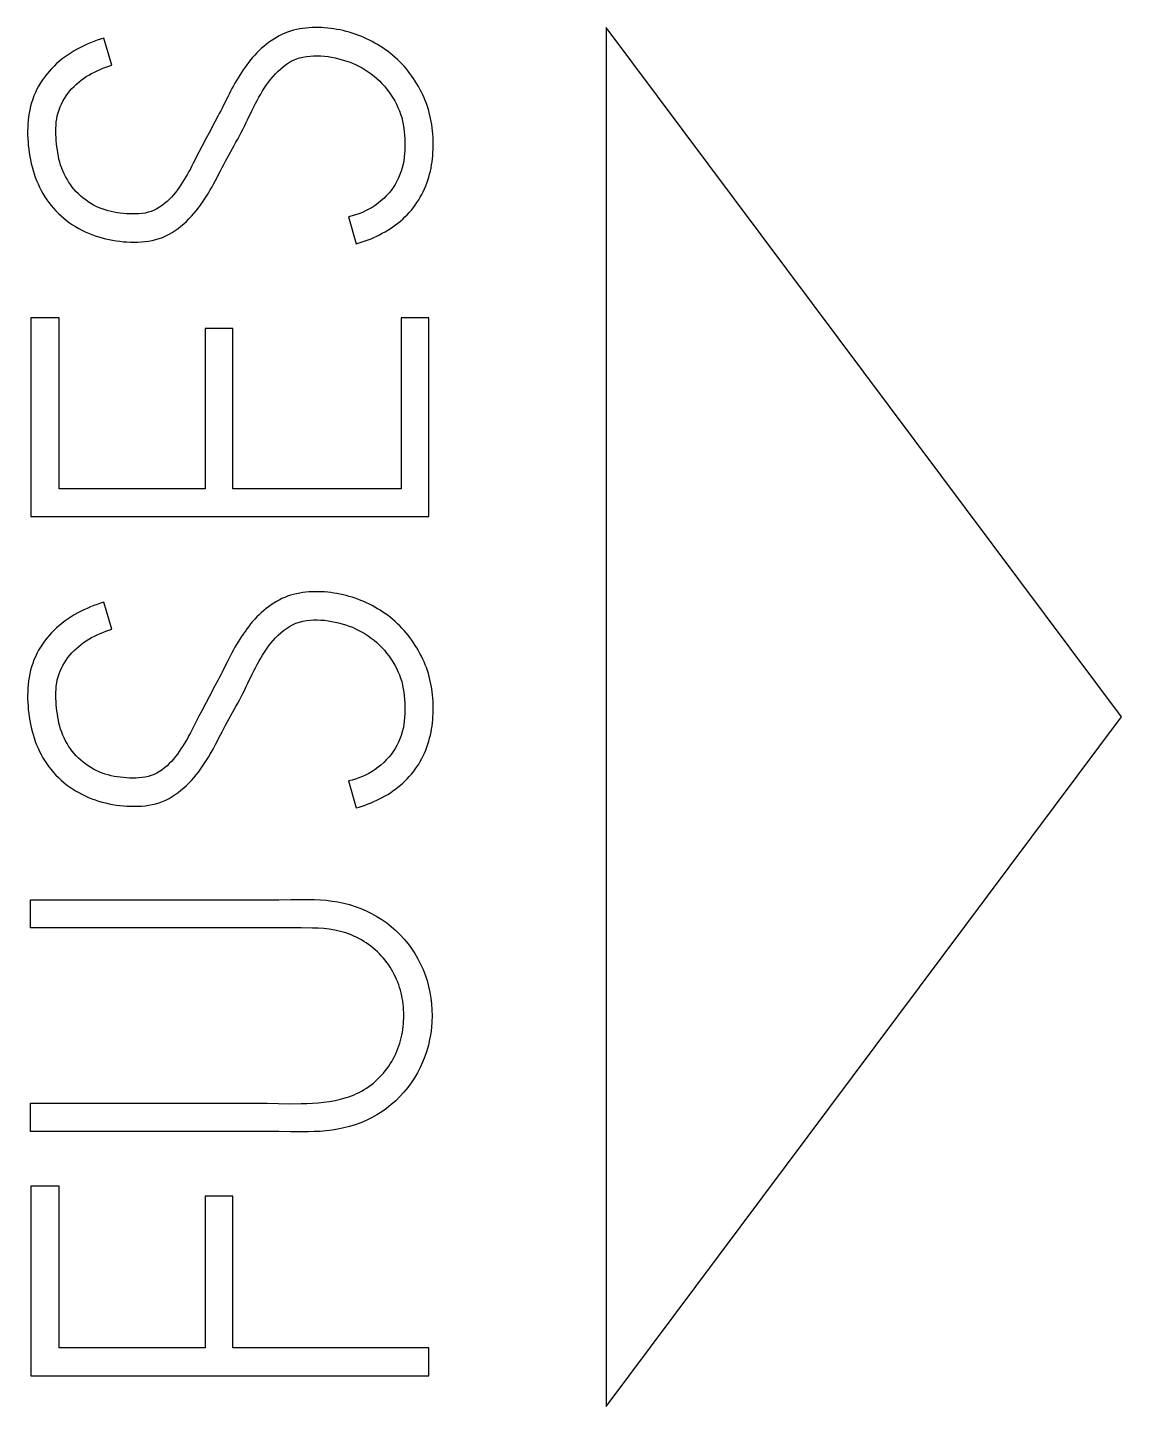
# Model space of a CAD drawing. Header units: millimetres. Extents: x 6750 to 121550, y -28210 to 66060.
# Drawn here: x 34275.93 to 34305.48, y 57203.94 to 57241.21 of the extents above; entities that cross this region are included whole.
import ezdxf

# ---------------------------------------------------------------- set-up
doc = ezdxf.new("R2010")
doc.units = ezdxf.units.MM
doc.layers.add('10000_FRONT', color=7, linetype='Continuous')
doc.layers.add('10500_FRONT_LABELING', color=7, linetype='Continuous')
doc.layers.add('DN.1. NET LIEN MANH', color=7, linetype='Continuous', lineweight=40)

# ---------------------------------------------------------------- blocks, each defined once
blk = doc.blocks.new('A$C0C6D7916')
at = {"layer": '10000_FRONT', "linetype": 'Continuous'}
for p, q in [((-1.0001, 9.9255), (-2.55, 11.9999)), ((-2.55, 11.9999), (-2.55, 7.8506)), ((-2.55, 7.8506), (-1.0001, 9.9255))]:
    blk.add_line(p, q, dxfattribs=at)
at = {"layer": '10500_FRONT_LABELING', "linetype": 'Continuous'}
for p, q in [((-4.037, 11.8868), (-4.0603, 11.9684)), ((-3.7267, 11.7164), (-3.7444, 11.6833)), ((-3.7179, 11.7329), (-3.7267, 11.7164)), ((-3.7532, 11.6668), (-3.7662, 11.6418)), ((-3.7444, 11.6833), (-3.7532, 11.6668)), ((-3.7748, 11.6252), (-3.7918, 11.5917)), ((-3.7662, 11.6418), (-3.7748, 11.6252)), ((-3.6895, 11.6074), (-3.6685, 11.6454)), ((-3.3247, 11.4308), (-3.3014, 11.3492)), ((-4.1951, 11.1262), (-4.28, 11.1262)), ((-4.28, 11.1262), (-4.28, 10.5287)), ((-4.1951, 10.6119), (-4.1951, 11.1262)), ((-3.0833, 11.1262), (-3.1665, 11.1262)), ((-3.1665, 11.1262), (-3.1665, 10.6119)), ((-3.0833, 10.5287), (-3.0833, 11.1262)), ((-3.6725, 11.0946), (-3.7557, 11.0946)), ((-3.7557, 11.0946), (-3.7557, 10.6119)), ((-3.6725, 10.6119), (-3.6725, 11.0946)), ((-3.7557, 10.6119), (-4.1951, 10.6119)), ((-3.1665, 10.6119), (-3.6725, 10.6119)), ((-4.28, 10.5287), (-3.0833, 10.5287)), ((-4.037, 10.1892), (-4.0603, 10.2707)), ((-3.7267, 10.0187), (-3.7444, 9.9857)), ((-3.7179, 10.0353), (-3.7267, 10.0187)), ((-3.7532, 9.9691), (-3.7662, 9.9442)), ((-3.7444, 9.9857), (-3.7532, 9.9691)), ((-3.7748, 9.9275), (-3.7918, 9.8941)), ((-3.7662, 9.9442), (-3.7748, 9.9275)), ((-3.6895, 9.9097), (-3.6685, 9.9477)), ((-3.3247, 9.7331), (-3.3014, 9.6516)), ((-4.2817, 9.3753), (-3.997, 9.3753)), ((-4.2817, 9.2904), (-4.2817, 9.3753)), ((-3.997, 9.3753), (-3.7835, 9.3755)), ((-4.2817, 8.6779), (-4.2817, 8.7628)), ((-4.1951, 8.5132), (-4.28, 8.5132)), ((-4.28, 8.5132), (-4.28, 7.9423)), ((-4.1951, 8.0272), (-4.1951, 8.5132)), ((-3.6725, 8.4832), (-3.7557, 8.4832)), ((-3.7557, 8.4832), (-3.7557, 8.0272)), ((-3.6725, 8.0272), (-3.6725, 8.4832)), ((-3.7557, 8.0272), (-4.1951, 8.0272)), ((-3.0833, 8.0272), (-3.6725, 8.0272)), ((-3.0833, 7.9423), (-3.0833, 8.0272)), ((-4.28, 7.9423), (-3.0833, 7.9423))]:
    blk.add_line(p, q, dxfattribs=at)
for points in [[(-3.3014, 11.3492), (-3.2924, 11.3519), (-3.2835, 11.3548), (-3.2747, 11.3579), (-3.2659, 11.3612), (-3.2571, 11.3647), (-3.2485, 11.3684), (-3.2399, 11.3723), (-3.2315, 11.3765), (-3.2231, 11.3808), (-3.2149, 11.3854), (-3.2068, 11.3902), (-3.1989, 11.3952), (-3.1911, 11.4004), (-3.1835, 11.4059), (-3.176, 11.4116), (-3.1688, 11.4176), (-3.1617, 11.4238), (-3.1549, 11.4302), (-3.1483, 11.4369), (-3.1419, 11.4438), (-3.1357, 11.4509), (-3.1298, 11.4582), (-3.1242, 11.4657), (-3.1188, 11.4734), (-3.1137, 11.4813), (-3.1089, 11.4894), (-3.1043, 11.4976), (-3.1001, 11.506), (-3.0961, 11.5145), (-3.0925, 11.5232), (-3.0891, 11.5319), (-3.0861, 11.5408), (-3.0833, 11.5498), (-3.0808, 11.5589), (-3.0786, 11.568), (-3.0766, 11.5772), (-3.075, 11.5864), (-3.0735, 11.5957), (-3.0724, 11.605), (-3.0714, 11.6144), (-3.0708, 11.6237), (-3.0703, 11.6331), (-3.0701, 11.6425), (-3.07, 11.6519), (-3.0702, 11.6613), (-3.0706, 11.6706), (-3.0712, 11.68), (-3.072, 11.6893), (-3.0731, 11.6987), (-3.0744, 11.708), (-3.0759, 11.7172), (-3.0777, 11.7264), (-3.0797, 11.7356), (-3.0821, 11.7447), (-3.0846, 11.7537), (-3.0875, 11.7626), (-3.0906, 11.7715), (-3.094, 11.7803), (-3.0976, 11.7889), (-3.1014, 11.7975), (-3.1055, 11.8059), (-3.1098, 11.8143), (-3.1143, 11.8225), (-3.119, 11.8306), (-3.124, 11.8386), (-3.1291, 11.8464), (-3.1344, 11.8542), (-3.1399, 11.8618), (-3.1457, 11.8692), (-3.1516, 11.8764), (-3.1577, 11.8835), (-3.1641, 11.8904), (-3.1706, 11.8972), (-3.1774, 11.9037), (-3.1843, 11.91), (-3.1914, 11.9162), (-3.1986, 11.9221), (-3.206, 11.9279), (-3.2136, 11.9334), (-3.2213, 11.9388), (-3.2292, 11.9439), (-3.2371, 11.9488), (-3.2453, 11.9535), (-3.2535, 11.958), (-3.2619, 11.9623), (-3.2703, 11.9663), (-3.2789, 11.9701), (-3.2876, 11.9737), (-3.2963, 11.9771), (-3.3052, 11.9803), (-3.3141, 11.9832), (-3.323, 11.9859), (-3.3321, 11.9884), (-3.3412, 11.9907), (-3.3503, 11.9927), (-3.3596, 11.9945), (-3.3688, 11.996), (-3.3781, 11.9973), (-3.3874, 11.9984), (-3.3968, 11.9991), (-3.4061, 11.9997), (-3.4155, 12), (-3.4249, 12), (-3.4343, 11.9997), (-3.4437, 11.9992), (-3.453, 11.9984), (-3.4623, 11.9973), (-3.4716, 11.9959), (-3.4808, 11.9941), (-3.4899, 11.9919), (-3.499, 11.9893), (-3.5079, 11.9863), (-3.5166, 11.9829), (-3.5252, 11.9791), (-3.5336, 11.9749), (-3.5418, 11.9703), (-3.5498, 11.9654), (-3.5576, 11.9602), (-3.5652, 11.9547), (-3.5726, 11.949), (-3.5799, 11.943), (-3.587, 11.9369), (-3.5938, 11.9305), (-3.6005, 11.9239), (-3.6069, 11.917), (-3.6131, 11.91), (-3.6191, 11.9028), (-3.6249, 11.8954), (-3.6306, 11.888), (-3.6361, 11.8804), (-3.6414, 11.8727), (-3.6467, 11.8649), (-3.6518, 11.857), (-3.6568, 11.8491), (-3.6616, 11.841), (-3.6663, 11.8329), (-3.6709, 11.8247), (-3.6753, 11.8165), (-3.6797, 11.8082), (-3.684, 11.7998), (-3.6882, 11.7915), (-3.6966, 11.7747)], [(-4.0603, 11.9684), (-4.0706, 11.9651), (-4.0809, 11.9617), (-4.0911, 11.9579), (-4.1012, 11.9539), (-4.1113, 11.9497), (-4.1212, 11.9452), (-4.1309, 11.9404), (-4.1406, 11.9353), (-4.15, 11.9299), (-4.1593, 11.9243), (-4.1684, 11.9183), (-4.1773, 11.9121), (-4.186, 11.9055), (-4.1944, 11.8987), (-4.2026, 11.8915), (-4.2105, 11.884), (-4.2181, 11.8762), (-4.2254, 11.8682), (-4.2324, 11.8598), (-4.239, 11.8512), (-4.2453, 11.8424), (-4.2513, 11.8332), (-4.2568, 11.8239), (-4.2619, 11.8143), (-4.2666, 11.8045), (-4.2709, 11.7944), (-4.2747, 11.7843), (-4.2781, 11.7739), (-4.2811, 11.7634), (-4.2836, 11.7529), (-4.2856, 11.7422), (-4.2872, 11.7314), (-4.2885, 11.7206), (-4.2893, 11.7098), (-4.2898, 11.6989), (-4.29, 11.688), (-4.2899, 11.6772), (-4.2895, 11.6663), (-4.2888, 11.6555), (-4.2879, 11.6447), (-4.2867, 11.6339), (-4.2852, 11.6231), (-4.2835, 11.6124), (-4.2815, 11.6017), (-4.2792, 11.5911), (-4.2766, 11.5806), (-4.2736, 11.5701), (-4.2704, 11.5597), (-4.2668, 11.5495), (-4.2629, 11.5393), (-4.2587, 11.5293), (-4.2541, 11.5195), (-4.2492, 11.5098), (-4.2439, 11.5003), (-4.2383, 11.491), (-4.2323, 11.4819), (-4.226, 11.4731), (-4.2193, 11.4645), (-4.2123, 11.4562), (-4.205, 11.4482), (-4.1973, 11.4405), (-4.1894, 11.4331), (-4.1811, 11.426), (-4.1726, 11.4192), (-4.1639, 11.4128), (-4.1549, 11.4067), (-4.1457, 11.4009), (-4.1363, 11.3955), (-4.1267, 11.3904), (-4.1169, 11.3856), (-4.107, 11.3812), (-4.097, 11.3771), (-4.0868, 11.3733), (-4.0765, 11.3699), (-4.066, 11.3668), (-4.0555, 11.3641), (-4.0449, 11.3618), (-4.0342, 11.3598), (-4.0235, 11.3581), (-4.0127, 11.3567), (-4.0019, 11.3556), (-3.9911, 11.3549), (-3.9802, 11.3544), (-3.9694, 11.3542), (-3.9585, 11.3544), (-3.9477, 11.3549), (-3.9368, 11.3559), (-3.9261, 11.3573), (-3.9154, 11.3592), (-3.9048, 11.3617), (-3.8944, 11.3648), (-3.8842, 11.3685), (-3.8742, 11.3729), (-3.8645, 11.3778), (-3.8551, 11.3833), (-3.846, 11.3893), (-3.8372, 11.3956), (-3.8287, 11.4023), (-3.8204, 11.4093), (-3.8123, 11.4166), (-3.8046, 11.4242), (-3.7971, 11.4321), (-3.79, 11.4403), (-3.783, 11.4486), (-3.7764, 11.4572), (-3.7699, 11.4659), (-3.7636, 11.4748), (-3.7576, 11.4838), (-3.7516, 11.4929), (-3.7459, 11.5021), (-3.7404, 11.5115), (-3.7351, 11.5209), (-3.7299, 11.5305), (-3.7248, 11.5401), (-3.7099, 11.569)], [(-3.6144, 11.7518), (-3.6097, 11.7616), (-3.6048, 11.7713), (-3.5998, 11.7809), (-3.5945, 11.7904), (-3.589, 11.7998), (-3.5834, 11.8091), (-3.5776, 11.8182), (-3.5715, 11.8272), (-3.5652, 11.8361), (-3.5586, 11.8447), (-3.5517, 11.8531), (-3.5444, 11.8611), (-3.5367, 11.8688), (-3.5287, 11.8761), (-3.5203, 11.8831), (-3.5116, 11.8895), (-3.5025, 11.8954), (-3.4929, 11.9005), (-3.4829, 11.9049), (-3.4726, 11.9084), (-3.4621, 11.911), (-3.4514, 11.913), (-3.4406, 11.9143), (-3.4298, 11.915), (-3.4189, 11.9151), (-3.408, 11.9147), (-3.3972, 11.9138), (-3.3864, 11.9125), (-3.3757, 11.9107), (-3.3651, 11.9085), (-3.3545, 11.9061), (-3.344, 11.9033), (-3.3336, 11.9001), (-3.3233, 11.8966), (-3.3132, 11.8927), (-3.3033, 11.8884), (-3.2935, 11.8836), (-3.284, 11.8784), (-3.2746, 11.8728), (-3.2655, 11.8669), (-3.2567, 11.8606), (-3.2481, 11.8539), (-3.2398, 11.8468), (-3.2319, 11.8395), (-3.2243, 11.8317), (-3.217, 11.8236), (-3.2101, 11.8152), (-3.2035, 11.8066), (-3.1973, 11.7977), (-3.1914, 11.7886), (-3.1859, 11.7792), (-3.1807, 11.7697), (-3.176, 11.7598), (-3.1718, 11.7498), (-3.1681, 11.7396), (-3.1649, 11.7292), (-3.1623, 11.7187), (-3.16, 11.708), (-3.1583, 11.6973), (-3.1569, 11.6866), (-3.1559, 11.6758), (-3.1552, 11.6649), (-3.1549, 11.6541)], [(-4.039, 11.4462), (-4.0481, 11.4484), (-4.0571, 11.451), (-4.066, 11.4541), (-4.0747, 11.4576), (-4.0833, 11.4615), (-4.0916, 11.4658), (-4.0997, 11.4705), (-4.1076, 11.4756), (-4.1152, 11.4811), (-4.1226, 11.4868), (-4.1298, 11.4928), (-4.1368, 11.4992), (-4.1435, 11.5058), (-4.1498, 11.5127), (-4.1557, 11.5199), (-4.1613, 11.5275), (-4.1666, 11.5353), (-4.1715, 11.5433), (-4.176, 11.5515), (-4.1802, 11.5599), (-4.184, 11.5685), (-4.1875, 11.5772), (-4.1906, 11.586), (-4.1933, 11.595), (-4.1956, 11.6041), (-4.1975, 11.6133), (-4.199, 11.6225), (-4.2004, 11.6318), (-4.2016, 11.6411), (-4.2026, 11.6504), (-4.2036, 11.6598), (-4.2043, 11.6691), (-4.2048, 11.6785), (-4.2051, 11.6878), (-4.205, 11.6972), (-4.2045, 11.7066), (-4.2037, 11.7159), (-4.2024, 11.7252), (-4.2006, 11.7345), (-4.1984, 11.7436), (-4.1955, 11.7525), (-4.1922, 11.7613), (-4.1883, 11.7698), (-4.184, 11.7781), (-4.1792, 11.7862), (-4.1741, 11.7941), (-4.1687, 11.8017), (-4.1629, 11.8091), (-4.1567, 11.8162), (-4.1502, 11.823), (-4.1434, 11.8294), (-4.1363, 11.8356), (-4.129, 11.8414), (-4.1215, 11.847), (-4.1137, 11.8523), (-4.1057, 11.8572), (-4.0976, 11.8618), (-4.0892, 11.8661), (-4.0808, 11.8701), (-4.0722, 11.874), (-4.0636, 11.8776), (-4.0548, 11.881), (-4.046, 11.8841), (-4.037, 11.8868)], [(-3.6966, 11.7747), (-3.705, 11.7579), (-3.7092, 11.7496), (-3.7135, 11.7413), (-3.7179, 11.7329)], [(-3.6685, 11.6454), (-3.6633, 11.6549), (-3.6581, 11.6645), (-3.6531, 11.674), (-3.648, 11.6837), (-3.643, 11.6933), (-3.6381, 11.703), (-3.6333, 11.7127), (-3.6285, 11.7224), (-3.6144, 11.7518)], [(-3.1549, 11.6541), (-3.155, 11.6431), (-3.1553, 11.6322), (-3.1561, 11.6212), (-3.1572, 11.6103), (-3.1588, 11.5994), (-3.1608, 11.5887), (-3.1634, 11.578), (-3.1664, 11.5676), (-3.17, 11.5573), (-3.1742, 11.5473), (-3.179, 11.5376), (-3.1844, 11.5281), (-3.1903, 11.519), (-3.1968, 11.5101), (-3.2037, 11.5016), (-3.2111, 11.4935), (-3.2189, 11.4857), (-3.2272, 11.4784), (-3.2357, 11.4714), (-3.2447, 11.4649), (-3.2539, 11.4589), (-3.2634, 11.4533), (-3.2732, 11.4482), (-3.2832, 11.4436), (-3.2933, 11.4396), (-3.3037, 11.4361), (-3.3141, 11.4331), (-3.3247, 11.4308)], [(-3.7918, 11.5917), (-3.796, 11.5834), (-3.8004, 11.5751), (-3.8048, 11.5668), (-3.8094, 11.5586), (-3.8141, 11.5505), (-3.8189, 11.5425), (-3.8239, 11.5345), (-3.8289, 11.5266), (-3.8341, 11.5188), (-3.8396, 11.5112), (-3.8452, 11.5037), (-3.8511, 11.4964), (-3.8573, 11.4894), (-3.8639, 11.4826), (-3.8707, 11.4762), (-3.8778, 11.4701), (-3.8853, 11.4644), (-3.893, 11.4591), (-3.9011, 11.4544), (-3.9096, 11.4502), (-3.9183, 11.4468), (-3.9273, 11.444), (-3.9364, 11.4419), (-3.9457, 11.4405), (-3.955, 11.4396), (-3.9644, 11.4392), (-3.9738, 11.4391), (-3.9832, 11.4393), (-3.9925, 11.4398), (-4.0019, 11.4405), (-4.0112, 11.4415), (-4.0205, 11.4428), (-4.0298, 11.4443), (-4.039, 11.4462)], [(-3.7099, 11.569), (-3.7049, 11.5786), (-3.6998, 11.5883), (-3.6947, 11.5978), (-3.6895, 11.6074)], [(-3.3014, 9.6516), (-3.2924, 9.6543), (-3.2835, 9.6572), (-3.2747, 9.6603), (-3.2659, 9.6636), (-3.2571, 9.6671), (-3.2485, 9.6708), (-3.2399, 9.6747), (-3.2315, 9.6788), (-3.2231, 9.6832), (-3.2149, 9.6877), (-3.2068, 9.6925), (-3.1989, 9.6975), (-3.1911, 9.7028), (-3.1835, 9.7083), (-3.176, 9.714), (-3.1688, 9.7199), (-3.1617, 9.7261), (-3.1549, 9.7326), (-3.1483, 9.7392), (-3.1419, 9.7461), (-3.1357, 9.7532), (-3.1298, 9.7605), (-3.1242, 9.7681), (-3.1188, 9.7758), (-3.1137, 9.7837), (-3.1089, 9.7917), (-3.1043, 9.8), (-3.1001, 9.8083), (-3.0961, 9.8169), (-3.0925, 9.8255), (-3.0891, 9.8343), (-3.0861, 9.8432), (-3.0833, 9.8522), (-3.0808, 9.8612), (-3.0786, 9.8703), (-3.0766, 9.8795), (-3.075, 9.8888), (-3.0735, 9.8981), (-3.0724, 9.9074), (-3.0714, 9.9167), (-3.0708, 9.9261), (-3.0703, 9.9355), (-3.0701, 9.9448), (-3.07, 9.9542), (-3.0702, 9.9636), (-3.0706, 9.973), (-3.0712, 9.9824), (-3.072, 9.9917), (-3.0731, 10.001), (-3.0744, 10.0103), (-3.0759, 10.0196), (-3.0777, 10.0288), (-3.0797, 10.0379), (-3.0821, 10.047), (-3.0846, 10.0561), (-3.0875, 10.065), (-3.0906, 10.0738), (-3.094, 10.0826), (-3.0976, 10.0913), (-3.1014, 10.0998), (-3.1055, 10.1083), (-3.1098, 10.1166), (-3.1143, 10.1248), (-3.119, 10.133), (-3.124, 10.1409), (-3.1291, 10.1488), (-3.1344, 10.1565), (-3.1399, 10.1641), (-3.1457, 10.1715), (-3.1516, 10.1788), (-3.1577, 10.1859), (-3.1641, 10.1928), (-3.1706, 10.1995), (-3.1774, 10.2061), (-3.1843, 10.2124), (-3.1914, 10.2186), (-3.1986, 10.2245), (-3.206, 10.2303), (-3.2136, 10.2358), (-3.2213, 10.2411), (-3.2292, 10.2463), (-3.2371, 10.2512), (-3.2453, 10.2559), (-3.2535, 10.2604), (-3.2619, 10.2646), (-3.2703, 10.2687), (-3.2789, 10.2725), (-3.2876, 10.2761), (-3.2963, 10.2795), (-3.3052, 10.2826), (-3.3141, 10.2856), (-3.323, 10.2883), (-3.3321, 10.2908), (-3.3412, 10.293), (-3.3503, 10.2951), (-3.3596, 10.2968), (-3.3688, 10.2984), (-3.3781, 10.2997), (-3.3874, 10.3007), (-3.3968, 10.3015), (-3.4061, 10.302), (-3.4155, 10.3023), (-3.4249, 10.3023), (-3.4343, 10.3021), (-3.4437, 10.3016), (-3.453, 10.3008), (-3.4623, 10.2997), (-3.4716, 10.2982), (-3.4808, 10.2964), (-3.4899, 10.2942), (-3.499, 10.2917), (-3.5079, 10.2887), (-3.5166, 10.2853), (-3.5252, 10.2814), (-3.5336, 10.2772), (-3.5418, 10.2727), (-3.5498, 10.2678), (-3.5576, 10.2625), (-3.5652, 10.2571), (-3.5726, 10.2513), (-3.5799, 10.2454), (-3.587, 10.2392), (-3.5938, 10.2328), (-3.6005, 10.2262), (-3.6069, 10.2194), (-3.6131, 10.2124), (-3.6191, 10.2052), (-3.6249, 10.1978), (-3.6306, 10.1903), (-3.6361, 10.1827), (-3.6414, 10.175), (-3.6467, 10.1672), (-3.6518, 10.1594), (-3.6568, 10.1514), (-3.6616, 10.1434), (-3.6663, 10.1353), (-3.6709, 10.1271), (-3.6753, 10.1188), (-3.6797, 10.1105), (-3.684, 10.1022), (-3.6882, 10.0938), (-3.6966, 10.077)], [(-4.0603, 10.2707), (-4.0706, 10.2675), (-4.0809, 10.264), (-4.0911, 10.2603), (-4.1012, 10.2563), (-4.1113, 10.252), (-4.1212, 10.2475), (-4.1309, 10.2427), (-4.1406, 10.2376), (-4.15, 10.2323), (-4.1593, 10.2266), (-4.1684, 10.2207), (-4.1773, 10.2144), (-4.186, 10.2079), (-4.1944, 10.201), (-4.2026, 10.1938), (-4.2105, 10.1864), (-4.2181, 10.1786), (-4.2254, 10.1705), (-4.2324, 10.1622), (-4.239, 10.1536), (-4.2453, 10.1447), (-4.2513, 10.1356), (-4.2568, 10.1262), (-4.2619, 10.1166), (-4.2666, 10.1068), (-4.2709, 10.0968), (-4.2747, 10.0866), (-4.2781, 10.0763), (-4.2811, 10.0658), (-4.2836, 10.0552), (-4.2856, 10.0445), (-4.2872, 10.0338), (-4.2885, 10.023), (-4.2893, 10.0121), (-4.2898, 10.0013), (-4.29, 9.9904), (-4.2899, 9.9795), (-4.2895, 9.9687), (-4.2888, 9.9579), (-4.2879, 9.947), (-4.2867, 9.9362), (-4.2852, 9.9255), (-4.2835, 9.9147), (-4.2815, 9.9041), (-4.2792, 9.8935), (-4.2766, 9.8829), (-4.2736, 9.8725), (-4.2704, 9.8621), (-4.2668, 9.8518), (-4.2629, 9.8417), (-4.2587, 9.8317), (-4.2541, 9.8218), (-4.2492, 9.8122), (-4.2439, 9.8027), (-4.2383, 9.7934), (-4.2323, 9.7843), (-4.226, 9.7754), (-4.2193, 9.7669), (-4.2123, 9.7586), (-4.205, 9.7506), (-4.1973, 9.7429), (-4.1894, 9.7355), (-4.1811, 9.7284), (-4.1726, 9.7216), (-4.1639, 9.7152), (-4.1549, 9.7091), (-4.1457, 9.7033), (-4.1363, 9.6978), (-4.1267, 9.6927), (-4.1169, 9.688), (-4.107, 9.6835), (-4.097, 9.6794), (-4.0868, 9.6757), (-4.0765, 9.6723), (-4.066, 9.6692), (-4.0555, 9.6665), (-4.0449, 9.6642), (-4.0342, 9.6621), (-4.0235, 9.6604), (-4.0127, 9.6591), (-4.0019, 9.658), (-3.9911, 9.6572), (-3.9802, 9.6567), (-3.9694, 9.6566), (-3.9585, 9.6567), (-3.9477, 9.6573), (-3.9368, 9.6582), (-3.9261, 9.6596), (-3.9154, 9.6615), (-3.9048, 9.664), (-3.8944, 9.6671), (-3.8842, 9.6709), (-3.8742, 9.6752), (-3.8645, 9.6802), (-3.8551, 9.6857), (-3.846, 9.6916), (-3.8372, 9.698), (-3.8287, 9.7047), (-3.8204, 9.7117), (-3.8123, 9.719), (-3.8046, 9.7266), (-3.7971, 9.7345), (-3.79, 9.7426), (-3.783, 9.751), (-3.7764, 9.7596), (-3.7699, 9.7683), (-3.7636, 9.7772), (-3.7576, 9.7862), (-3.7516, 9.7953), (-3.7459, 9.8045), (-3.7404, 9.8138), (-3.7351, 9.8233), (-3.7299, 9.8328), (-3.7248, 9.8424), (-3.7099, 9.8714)], [(-3.6144, 10.0542), (-3.6097, 10.0639), (-3.6048, 10.0736), (-3.5998, 10.0832), (-3.5945, 10.0927), (-3.589, 10.1021), (-3.5834, 10.1114), (-3.5776, 10.1206), (-3.5715, 10.1296), (-3.5652, 10.1384), (-3.5586, 10.1471), (-3.5517, 10.1554), (-3.5444, 10.1635), (-3.5367, 10.1711), (-3.5287, 10.1785), (-3.5203, 10.1854), (-3.5116, 10.1919), (-3.5025, 10.1977), (-3.4929, 10.2029), (-3.4829, 10.2072), (-3.4726, 10.2107), (-3.4621, 10.2134), (-3.4514, 10.2153), (-3.4406, 10.2166), (-3.4298, 10.2173), (-3.4189, 10.2175), (-3.408, 10.2171), (-3.3972, 10.2162), (-3.3864, 10.2148), (-3.3757, 10.213), (-3.3651, 10.2109), (-3.3545, 10.2084), (-3.344, 10.2056), (-3.3336, 10.2025), (-3.3233, 10.199), (-3.3132, 10.1951), (-3.3033, 10.1907), (-3.2935, 10.1859), (-3.284, 10.1807), (-3.2746, 10.1752), (-3.2655, 10.1692), (-3.2567, 10.1629), (-3.2481, 10.1562), (-3.2398, 10.1492), (-3.2319, 10.1418), (-3.2243, 10.1341), (-3.217, 10.126), (-3.2101, 10.1176), (-3.2035, 10.1089), (-3.1973, 10.1001), (-3.1914, 10.0909), (-3.1859, 10.0816), (-3.1807, 10.072), (-3.176, 10.0622), (-3.1718, 10.0522), (-3.1681, 10.042), (-3.1649, 10.0316), (-3.1623, 10.021), (-3.16, 10.0104), (-3.1583, 9.9997), (-3.1569, 9.9889), (-3.1559, 9.9781), (-3.1552, 9.9673), (-3.1549, 9.9564)], [(-4.039, 9.7486), (-4.0481, 9.7508), (-4.0571, 9.7534), (-4.066, 9.7564), (-4.0747, 9.7599), (-4.0833, 9.7638), (-4.0916, 9.7682), (-4.0997, 9.7729), (-4.1076, 9.778), (-4.1152, 9.7834), (-4.1226, 9.7892), (-4.1298, 9.7952), (-4.1368, 9.8015), (-4.1435, 9.8081), (-4.1498, 9.815), (-4.1557, 9.8223), (-4.1613, 9.8298), (-4.1666, 9.8376), (-4.1715, 9.8456), (-4.176, 9.8539), (-4.1802, 9.8623), (-4.184, 9.8708), (-4.1875, 9.8795), (-4.1906, 9.8884), (-4.1933, 9.8974), (-4.1956, 9.9065), (-4.1975, 9.9156), (-4.199, 9.9249), (-4.2004, 9.9342), (-4.2016, 9.9435), (-4.2026, 9.9528), (-4.2036, 9.9621), (-4.2043, 9.9715), (-4.2048, 9.9808), (-4.2051, 9.9902), (-4.205, 9.9996), (-4.2045, 10.009), (-4.2037, 10.0183), (-4.2024, 10.0276), (-4.2006, 10.0368), (-4.1984, 10.0459), (-4.1955, 10.0549), (-4.1922, 10.0636), (-4.1883, 10.0722), (-4.184, 10.0805), (-4.1792, 10.0886), (-4.1741, 10.0965), (-4.1687, 10.1041), (-4.1629, 10.1115), (-4.1567, 10.1186), (-4.1502, 10.1253), (-4.1434, 10.1318), (-4.1363, 10.1379), (-4.129, 10.1438), (-4.1215, 10.1493), (-4.1137, 10.1546), (-4.1057, 10.1596), (-4.0976, 10.1642), (-4.0892, 10.1685), (-4.0808, 10.1725), (-4.0722, 10.1763), (-4.0636, 10.1799), (-4.0548, 10.1833), (-4.046, 10.1864), (-4.037, 10.1892)], [(-3.6966, 10.077), (-3.705, 10.0603), (-3.7092, 10.0519), (-3.7135, 10.0436), (-3.7179, 10.0353)], [(-3.6685, 9.9477), (-3.6633, 9.9573), (-3.6581, 9.9668), (-3.6531, 9.9764), (-3.648, 9.986), (-3.643, 9.9957), (-3.6381, 10.0053), (-3.6333, 10.015), (-3.6285, 10.0248), (-3.6144, 10.0542)], [(-3.1549, 9.9564), (-3.155, 9.9455), (-3.1553, 9.9345), (-3.1561, 9.9236), (-3.1572, 9.9126), (-3.1588, 9.9018), (-3.1608, 9.891), (-3.1634, 9.8804), (-3.1664, 9.87), (-3.17, 9.8597), (-3.1742, 9.8497), (-3.179, 9.8399), (-3.1844, 9.8305), (-3.1903, 9.8213), (-3.1968, 9.8125), (-3.2037, 9.804), (-3.2111, 9.7959), (-3.2189, 9.7881), (-3.2272, 9.7807), (-3.2357, 9.7738), (-3.2447, 9.7673), (-3.2539, 9.7613), (-3.2634, 9.7557), (-3.2732, 9.7506), (-3.2832, 9.746), (-3.2933, 9.742), (-3.3037, 9.7384), (-3.3141, 9.7355), (-3.3247, 9.7331)], [(-3.7918, 9.8941), (-3.796, 9.8857), (-3.8004, 9.8774), (-3.8048, 9.8692), (-3.8094, 9.861), (-3.8141, 9.8529), (-3.8189, 9.8448), (-3.8239, 9.8369), (-3.8289, 9.829), (-3.8341, 9.8212), (-3.8396, 9.8135), (-3.8452, 9.806), (-3.8511, 9.7988), (-3.8573, 9.7917), (-3.8639, 9.785), (-3.8707, 9.7786), (-3.8778, 9.7725), (-3.8853, 9.7667), (-3.893, 9.7615), (-3.9011, 9.7567), (-3.9096, 9.7526), (-3.9183, 9.7491), (-3.9273, 9.7464), (-3.9364, 9.7443), (-3.9457, 9.7428), (-3.955, 9.742), (-3.9644, 9.7415), (-3.9738, 9.7414), (-3.9832, 9.7416), (-3.9925, 9.7421), (-4.0019, 9.7429), (-4.0112, 9.7439), (-4.0205, 9.7452), (-4.0298, 9.7467), (-4.039, 9.7486)], [(-3.7099, 9.8714), (-3.7049, 9.881), (-3.6998, 9.8906), (-3.6947, 9.9002), (-3.6895, 9.9097)], [(-3.7835, 9.3755), (-3.7479, 9.3754), (-3.7123, 9.3753)], [(-3.7123, 9.3753), (-3.6413, 9.3749), (-3.6057, 9.3748), (-3.5701, 9.3748), (-3.5345, 9.3751), (-3.4987, 9.3757), (-3.463, 9.3762), (-3.4451, 9.3762), (-3.4273, 9.3758), (-3.4095, 9.3749), (-3.3918, 9.3736), (-3.3742, 9.3715), (-3.3566, 9.3687), (-3.3392, 9.3651), (-3.3219, 9.3606), (-3.3048, 9.3552), (-3.288, 9.349), (-3.2714, 9.3419), (-3.2553, 9.334), (-3.2396, 9.3253), (-3.2244, 9.3157), (-3.2097, 9.3054), (-3.1956, 9.2943), (-3.1821, 9.2824), (-3.1693, 9.2698), (-3.1572, 9.2566), (-3.1458, 9.2427), (-3.1352, 9.2283), (-3.1253, 9.2133), (-3.1163, 9.1978), (-3.1081, 9.1819), (-3.1007, 9.1656), (-3.0943, 9.1489), (-3.0887, 9.1319), (-3.084, 9.1147), (-3.0801, 9.0972), (-3.0771, 9.0796), (-3.075, 9.0618), (-3.0738, 9.044), (-3.0735, 9.0261), (-3.074, 9.0082), (-3.0754, 8.9904), (-3.0776, 8.9727), (-3.0807, 8.9551), (-3.0847, 8.9377), (-3.0896, 8.9206), (-3.0953, 8.9036), (-3.1018, 8.887), (-3.1092, 8.8708), (-3.1174, 8.8549), (-3.1264, 8.8395), (-3.1362, 8.8246), (-3.1468, 8.8102), (-3.1581, 8.7963), (-3.1701, 8.7831), (-3.1828, 8.7705), (-3.1962, 8.7587), (-3.2103, 8.7476), (-3.2249, 8.7372), (-3.24, 8.7277), (-3.2556, 8.719), (-3.2716, 8.7111), (-3.2881, 8.7041), (-3.3049, 8.6981), (-3.322, 8.6929), (-3.3393, 8.6885), (-3.3568, 8.6848), (-3.3744, 8.682), (-3.3921, 8.6798), (-3.4098, 8.6784), (-3.4276, 8.6775), (-3.4454, 8.677), (-3.4632, 8.6769), (-3.4988, 8.6774), (-3.5344, 8.6781), (-3.57, 8.6784), (-3.6056, 8.6784), (-3.6768, 8.678)], [(-3.671, 9.2904), (-3.7388, 9.2904), (-4.2817, 9.2904)], [(-3.6709, 8.7633), (-3.637, 8.7634), (-3.6031, 8.7632), (-3.5692, 8.7628), (-3.5354, 8.7621), (-3.5016, 8.7616), (-3.4676, 8.7617), (-3.4506, 8.7622), (-3.4335, 8.763), (-3.4163, 8.7642), (-3.3992, 8.766), (-3.3821, 8.7683), (-3.3652, 8.7714), (-3.3485, 8.7751), (-3.3321, 8.7798), (-3.3241, 8.7824), (-3.3161, 8.7853), (-3.3082, 8.7885), (-3.3005, 8.7919), (-3.2928, 8.7956), (-3.2853, 8.7996), (-3.278, 8.8039), (-3.2708, 8.8085), (-3.2637, 8.8133), (-3.2568, 8.8184), (-3.2501, 8.8237), (-3.2436, 8.8293), (-3.2373, 8.8351), (-3.2311, 8.8412), (-3.2252, 8.8474), (-3.2195, 8.8539), (-3.2141, 8.8605), (-3.2089, 8.8673), (-3.2039, 8.8743), (-3.1992, 8.8815), (-3.1947, 8.8888), (-3.1905, 8.8963), (-3.1866, 8.9038), (-3.1829, 8.9115), (-3.1796, 8.9194), (-3.1764, 8.9273), (-3.1735, 8.9353), (-3.1709, 8.9434), (-3.1685, 8.9516), (-3.1664, 8.9598), (-3.1646, 8.9682), (-3.1629, 8.9765), (-3.1616, 8.9849), (-3.1604, 8.9934), (-3.1595, 9.0018), (-3.1589, 9.0103), (-3.1585, 9.0188), (-3.1584, 9.0273), (-3.1585, 9.0359), (-3.1589, 9.0444), (-3.1595, 9.0529), (-3.1604, 9.0613), (-3.1616, 9.0698), (-3.163, 9.0782), (-3.1646, 9.0866), (-3.1666, 9.0949), (-3.1687, 9.1032), (-3.1712, 9.1113), (-3.1739, 9.1194), (-3.1768, 9.1274), (-3.18, 9.1353), (-3.1835, 9.1431), (-3.1872, 9.1508), (-3.1912, 9.1583), (-3.1955, 9.1657), (-3.2, 9.1729), (-3.2047, 9.18), (-3.2097, 9.1869), (-3.215, 9.1937), (-3.2204, 9.2002), (-3.2261, 9.2066), (-3.232, 9.2128), (-3.2381, 9.2188), (-3.2444, 9.2246), (-3.2509, 9.2301), (-3.2576, 9.2354), (-3.2645, 9.2405), (-3.2715, 9.2454), (-3.2788, 9.25), (-3.2861, 9.2544), (-3.2936, 9.2585), (-3.3013, 9.2624), (-3.309, 9.266), (-3.3169, 9.2694), (-3.3248, 9.2725), (-3.3329, 9.2753), (-3.341, 9.2778), (-3.3492, 9.2801), (-3.3575, 9.2821), (-3.3658, 9.2838), (-3.3825, 9.2865), (-3.3993, 9.2883), (-3.4163, 9.2894), (-3.4333, 9.2901), (-3.4674, 9.2904), (-3.5015, 9.2905), (-3.671, 9.2904)], [(-4.2817, 8.7628), (-3.8746, 8.7628), (-3.8067, 8.7627)], [(-3.8067, 8.7627), (-3.7728, 8.7628), (-3.6709, 8.7633)], [(-3.7479, 8.6779), (-3.8191, 8.6779), (-4.2817, 8.6779)], [(-3.6768, 8.678), (-3.7123, 8.6779), (-3.7479, 8.6779)]]:
    blk.add_lwpolyline(points, dxfattribs=at)

msp = doc.modelspace()

# ---------------------------------------------------------------- block references
at = {"layer": 'DN.1. NET LIEN MANH', "xscale": 8.981300112304329, "yscale": 8.981300112304329, "zscale": 8.981300112304329}
msp.add_blockref('A$C0C6D7916', (34314.458, 57133.431), dxfattribs=at)

doc.saveas('drawing.dxf')
